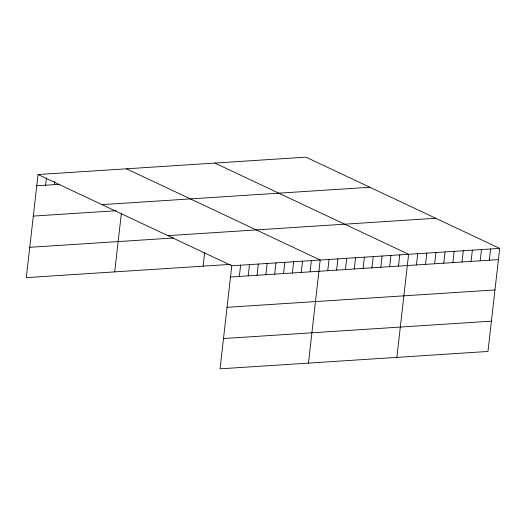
<?xml version="1.0" encoding="UTF-8"?>
<svg xmlns="http://www.w3.org/2000/svg" width="526" height="526" viewBox="0 0 526 526"><rect width="100%" height="100%" fill="white"/><g stroke="black" fill="none" stroke-linecap="round" stroke-linejoin="round"><path stroke-width="0.79" d="M38.043 174.533L231.788 265.755L220.046 368.838L487.957 351.467L499.7 248.384L305.954 157.162L38.043 174.533L26.3 277.616L230.447 264.381M45.604 185.211L46.426 177.979M54.448 184.639L54.809 181.424M114.707 271.883L121.355 213.556M203.121 266.149L204.627 252.94M239.35 276.433L240.632 265.183M248.193 275.861L249.475 264.611M257.03 275.289L258.312 264.039M265.873 274.71L267.155 263.46M274.717 274.138L275.992 262.888M283.553 273.566L284.836 262.316M292.397 272.994L293.679 261.744M301.234 272.422L302.516 261.172M310.077 271.843L311.359 260.594M308.453 363.104L320.202 260.022L126.457 168.8M327.757 270.699L329.039 259.45M336.601 270.127L337.883 258.877M345.444 269.555L346.726 258.305M354.281 268.977L355.563 257.727M363.124 268.405L364.406 257.155M371.967 267.833L373.25 256.583M380.804 267.261L382.086 256.011M389.648 266.689L390.93 255.439M398.491 266.11L399.767 254.86M396.867 357.371L408.61 254.288L214.864 163.067M416.441 264.946L417.716 253.696M425.547 264.354L426.829 253.111M434.654 263.769L435.936 252.519M443.766 263.178L445.049 251.928M452.873 262.586L454.155 251.336M461.986 261.994L463.261 250.744M471.092 261.402L472.374 250.152M480.199 260.811L481.481 249.561M489.312 260.225L490.594 248.976M36.761 185.783L59.267 184.324M101.978 204.64L369.89 187.263M33.309 216.087L116.095 210.722M167.853 235.655L435.765 218.277M29.752 247.312L173.619 237.982M231.788 265.755L499.7 248.384M230.506 277.005L498.418 259.634M227.054 307.309L494.966 289.938M223.497 338.534L491.409 321.162"/></g></svg>
